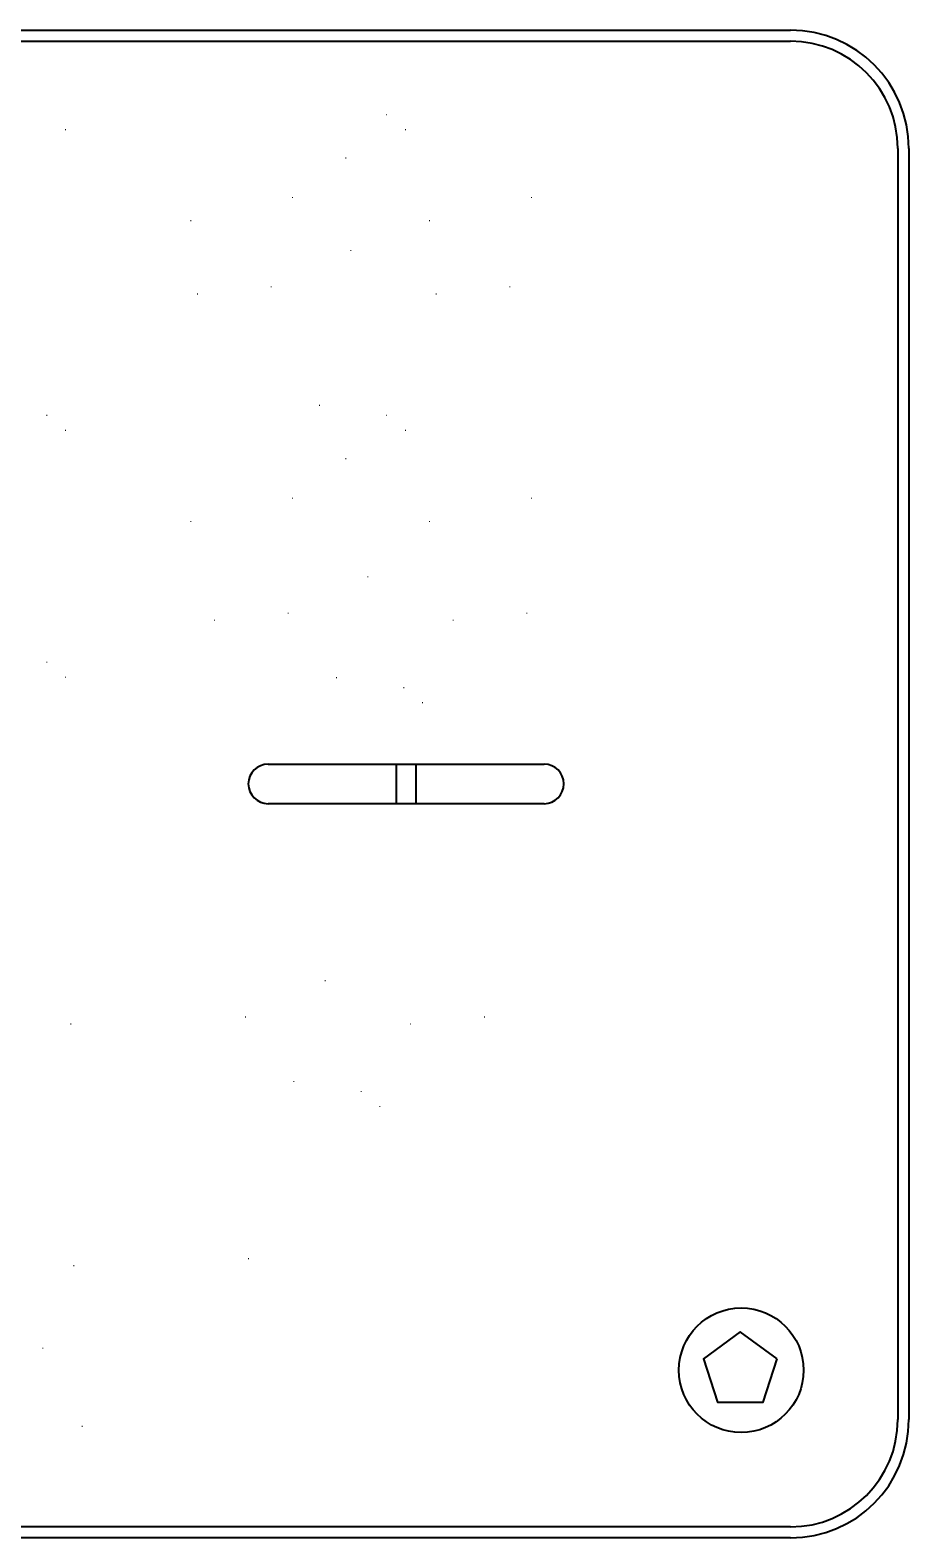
# Model space of a CAD drawing. Extents: x 1996.4 to 2007, y 608.9 to 619.7.
# Drawn here: x 2002.288 to 2003.138, y 612.957 to 614.415 of the extents above; entities that cross this region are included whole.
import ezdxf

# ---------------------------------------------------------------- set-up
doc = ezdxf.new("R2010")
doc.units = 0
doc.layers.add('es_DETAIL', color=7, linetype='Continuous')

msp = doc.modelspace()

# ---------------------------------------------------------------- linework, layer by layer
at = {"layer": 'es_DETAIL'}
for p, q in [((2002.5181, 613.7055), (2002.7851, 613.7055)), ((2002.6421, 613.7055), (2002.6421, 613.6673)), ((2002.6612, 613.7055), (2002.6612, 613.6673)), ((2002.4991, 613.6864), (2002.4991, 613.6864)), ((2002.8042, 613.6864), (2002.8042, 613.6864)), ((2002.7851, 613.6673), (2002.5181, 613.6673))]:
    msp.add_line(p, q, dxfattribs=at)
for points in [[(2000.7109, 614.4155), (2003.0234, 614.4155)], [(2000.7109, 614.4049), (2003.0234, 614.4049)], [(2003.1273, 614.3009), (2003.1273, 613.0717)], [(2003.1379, 614.3009), (2003.1379, 613.0717)], [(2003.0234, 612.9678), (2000.7109, 612.9678)], [(2003.0234, 612.9572), (2000.7109, 612.9572)]]:
    msp.add_lwpolyline(points, dxfattribs=at)
msp.add_lwpolyline([(2003.0105, 613.1304), (2002.9749, 613.1563), (2002.9392, 613.1304), (2002.9528, 613.0885), (2002.9969, 613.0885)], close=True, dxfattribs=at)
msp.add_circle((2002.9758, 613.1193), 0.0603, dxfattribs=at)
for centre, radius, start, end in [((2003.0234, 614.3009), 0.1146, 360, 90), ((2003.0234, 614.3009), 0.1039, 360, 90), ((2002.5181, 613.6864), 0.0191, 90, 180), ((2002.7851, 613.6864), 0.0191, 0, 90), ((2002.5181, 613.6864), 0.0191, 180, 270), ((2002.7851, 613.6864), 0.0191, 270, 0), ((2003.0234, 613.0717), 0.1146, 270, 0), ((2003.0234, 613.0717), 0.1039, 270, 0)]:
    msp.add_arc(centre, radius, start, end, dxfattribs=at)

# ---------------------------------------------------------------- texts
for height, p in [(0.00727, (2002.6315, 614.3332)), (0.00727, (2002.3208, 614.3187)), (0.00727, (2002.6496, 614.3187)), (0.00818, (2002.5919, 614.2912)), (0.00727, (2002.5405, 614.2531)), (0.00727, (2002.7715, 614.2531)), (0.00727, (2002.442, 614.2306)), (0.00727, (2002.673, 614.2306)), (0.00727, (2002.5968, 614.2018)), (0.00727, (2002.5197, 614.1667)), (0.00727, (2002.7507, 614.1667)), (0.00727, (2002.4484, 614.1598)), (0.00727, (2002.6794, 614.1598)), (0.00727, (2002.5665, 614.052)), (0.00727, (2002.3027, 614.0423)), (0.00727, (2002.6315, 614.0423)), (0.00727, (2002.3208, 614.0278)), (0.00727, (2002.6496, 614.0278)), (0.00818, (2002.5919, 614.0004)), (0.00727, (2002.5405, 613.9622)), (0.00727, (2002.7715, 613.9622)), (0.00727, (2002.442, 613.9397)), (0.00727, (2002.673, 613.9397)), (0.00727, (2002.6133, 613.8861)), (0.00727, (2002.4649, 613.8442)), (0.00727, (2002.5362, 613.851)), (0.00727, (2002.6959, 613.8442)), (0.00727, (2002.7672, 613.851)), (0.00727, (2002.3027, 613.8036)), (0.00727, (2002.3208, 613.7891)), (0.00727, (2002.583, 613.7886)), (0.00727, (2002.648, 613.7789)), (0.00727, (2002.6661, 613.7644)), (0.00727, (2002.572, 613.4955)), (0.00727, (2002.3259, 613.4536)), (0.00727, (2002.4949, 613.4604)), (0.00727, (2002.6547, 613.4536)), (0.00727, (2002.726, 613.4604)), (0.00727, (2002.5417, 613.398)), (0.00727, (2002.6068, 613.3883)), (0.00727, (2002.6249, 613.3738)), (0.00727, (2002.3288, 613.2198)), (0.00727, (2002.4978, 613.2267)), (0.00727, (2002.299, 613.14)), (0.00727, (2002.3368, 613.0644))]:
    msp.add_text('.', height=height, dxfattribs=at).set_placement(p)

doc.saveas('drawing.dxf')
